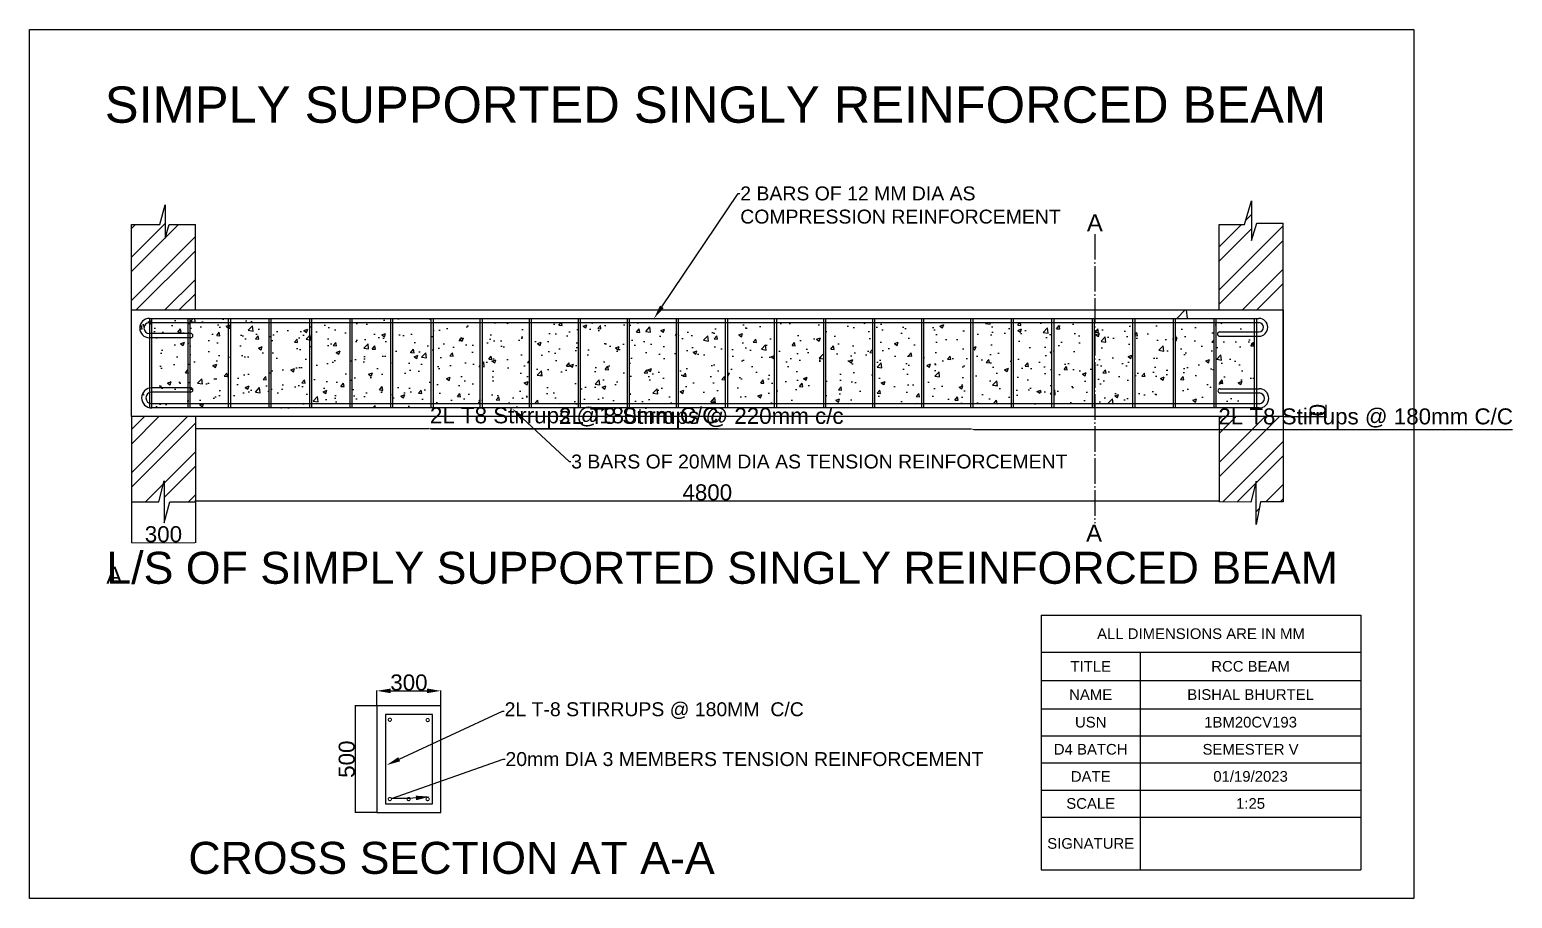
# Model space of a CAD drawing. Header units: inches. Extents: x 448145 to 618619, y -64863 to 148507.
# Drawn here: x 501320 to 508272, y 144343 to 148415 of the extents above; entities that cross this region are included whole.
import ezdxf
from ezdxf import colors
from ezdxf.entities.mleader import LeaderData, LeaderLine
from ezdxf.math import Vec2, Vec3

# ---------------------------------------------------------------- set-up
doc = ezdxf.new("R2010")
doc.units = ezdxf.units.IN
doc.header["$MEASUREMENT"] = 0
doc.linetypes.add('ACAD_ISO04W100', pattern=[30, 24, -3, 0, -3])
for name, color, linetype in [('DIM', 251, 'Continuous'), ('hatches', 100, 'Continuous'), ('lables', 4, 'Continuous'), ('PRINT', 250, 'Continuous')]:
    doc.layers.add(name, color=color, linetype=linetype)
doc.styles.add('Annotative', font='Arial.ttf', dxfattribs={"height": 75})
doc.styles.get("Standard").update_dxf_attribs({"font": 'Arial.ttf', "height": 75})
doc.dimstyles.new('ISO-25', dxfattribs={"dimtxt": 2.5, "dimasz": 2.5, "dimexe": 1.25, "dimexo": 0.625, "dimtad": 1, "dimtxsty": 'Standard', "dimcen": 2.5, "dimadec": 0, "dimazin": 0, "dimtfac": 1, "dimtmove": 0, "dimatfit": 3, "dimfxl": 0, "dimarcsym": 0})
pattern_1 = [(50, (498817.3, 142953.8), (2732.77, -239.1), [285.75, -3143.25]), (355, (498817.3, 142953.8), (-528.65, 2865.85), [228.6, -2514.6]), (100.45, (499045, 142934), (2204.1, 2626.8), [242.85, -2671.35]), (46.184, (498817.3, 143715.8), (4066.2, -630.6), [428.6, -4714.9]), (96.636, (499156, 143663.3), (3561, 3711.4), [364.3, -4007]), (351.184, (498817.3, 143716), (3561, 3711.4), [342.9, -3771.9]), (21, (499198.3, 143525.3), (2274.2, -1534), [285.75, -3143.25]), (326, (499198.3, 143525.3), (927, 2762.8), [228.6, -2514.6]), (71.45, (499387.8, 143397.5), (3201.25, 1228.84), [242.85, -2671.35]), (37.5, (498817.3, 142953.8), (46.33, 1268.33), [0, -2484.12, 0, -2552.7, 0, -2524.12]), (7.5, (498817.3, 142953.8), (1002.3, 1502.7), [0, -1455.42, 0, -2426.97, 0, -962.03]), (327.5, (497967.7, 142953.8), (2033.86, -85.93), [0, -952.5, 0, -2971.8, 0, -3943.35]), (317.5, (497586.7, 142953.8), (2221.94, 381.4), [0, -1238.25, 0, -1973.58, 0, -2800.35])]
pattern_2 = [(50, (498817.3, 142953.81), (182.1847, -15.939), [19.05, -209.55]), (355, (498817.3, 142953.81), (-35.2434, 191.057), [15.24, -167.6406]), (100.4514, (498832.48, 142952.48), (146.9412, 175.1178), [16.19, -178.0902]), (46.1842, (498817.3, 143004.6), (271.079, -42.0423), [28.575, -314.325]), (96.6356, (498839.9, 143001.1), (237.404, 247.426), [24.285, -267.136]), (351.184, (498817.3, 143004.6), (237.404, 247.426), [22.86, -251.46]), (21, (498842.7, 142991.91), (151.6144, -102.2652), [19.05, -209.55]), (326, (498842.7, 142991.91), (61.802, 184.188), [15.24, -167.64]), (71.4514, (498855.33, 142983.39), (213.4164, 81.9228), [16.19, -178.09]), (37.5, (498817.3, 142953.81), (3.0886, 84.55504), [0, -165.608, 0, -170.18, 0, -168.275]), (7.5, (498817.3, 142953.81), (66.8197, 100.1806), [0, -97.028, 0, -161.798, 0, -64.135]), (327.5, (498760.655, 142953.81), (135.5906, -5.72874), [0, -63.5, 0, -198.12, 0, -262.89]), (317.5, (498735.25, 142953.81), (148.1292, 25.4265), [0, -82.55, 0, -131.572, 0, -186.69])]

# ---------------------------------------------------------------- blocks, each defined once
blk = doc.blocks.new('*D396')
at = {"layer": 'Defpoints', "color": 0}
for p in [(503248.3, 145315.5), (502948.3, 145245.1), (503248.3, 145245.1)]:
    blk.add_point(p, dxfattribs=at)
at = {"layer": 'DIM', "color": 0, "lineweight": -2}
for p, q in [((502948.3, 145245.7), (502948.3, 145316.7)), ((503013.5, 145315.5), (503183.1, 145315.5)), ((503248.3, 145245.7), (503248.3, 145316.7))]:
    blk.add_line(p, q, dxfattribs=at)
at = {"layer": 'DIM', "color": 0}
for points in [[(503013.5, 145326.4), (503013.5, 145304.6), (502948.3, 145315.5)], [(503183.1, 145326.4), (503183.1, 145304.6), (503248.3, 145315.5)]]:
    blk.add_solid(points, dxfattribs=at)
at = {"layer": 'DIM', "color": 0, "insert": (503098.3, 145354.4), "char_height": 75, "attachment_point": 5}
blk.add_mtext('300', dxfattribs=at)
blk = doc.blocks.new('*D397')
at = {"layer": 'Defpoints', "color": 0}
for p in [(507197.2, 146601.4), (507197.2, 146601.4), (507398.5, 146601.4)]:
    blk.add_point(p, dxfattribs=at)
at = {"layer": 'DIM', "color": 0, "lineweight": -2}
for p, q in [((507398.5, 146603.9), (507398.5, 146656.6)), ((507197.9, 146601.4), (507399.8, 146601.4)), ((507197.9, 146601.4), (507399.8, 146601.4)), ((507398.5, 146598.9), (507398.5, 146596.4))]:
    blk.add_line(p, q, dxfattribs=at)
at = {"layer": 'DIM', "color": 0}
for points in [[(507398.1, 146603.9), (507399, 146603.9), (507398.5, 146601.4)], [(507398.1, 146598.9), (507399, 146598.9), (507398.5, 146601.4)]]:
    blk.add_solid(points, dxfattribs=at)
at = {"layer": 'DIM', "color": 0, "insert": (507359.6, 146631.5), "char_height": 75, "attachment_point": 5, "rotation": 90}
blk.add_mtext('0', dxfattribs=at)
blk = doc.blocks.new('*D398')
at = {"layer": 'Defpoints', "color": 0}
for p in [(501797.2, 146201.4), (502097.2, 146201.8), (502097.5, 146010.4)]:
    blk.add_point(p, dxfattribs=at)
at = {"layer": 'DIM', "color": 0, "lineweight": -2}
for p, q in [((501797.2, 146200.8), (501797.5, 146008.8)), ((502097.2, 146201.2), (502097.5, 146009.2)), ((501800, 146010), (502095, 146010.4))]:
    blk.add_line(p, q, dxfattribs=at)
at = {"layer": 'DIM', "color": 0}
for points in [[(501800, 146010.4), (501800, 146009.6), (501797.5, 146010)], [(502095, 146010.9), (502095, 146010), (502097.5, 146010.4)]]:
    blk.add_solid(points, dxfattribs=at)
at = {"layer": 'DIM', "color": 0, "insert": (501947.4, 146049.2), "char_height": 75, "attachment_point": 5, "rotation": 0.07829}
blk.add_mtext('300', dxfattribs=at)
blk = doc.blocks.new('*D399')
at = {"layer": 'Defpoints', "color": 0}
for p in [(502097.2, 146201.4), (506897.2, 146206.5), (506897.2, 146201.4)]:
    blk.add_point(p, dxfattribs=at)
at = {"layer": 'DIM', "color": 0, "lineweight": -2}
for p, q in [((502097.2, 146202), (502097.2, 146207.8)), ((502099.7, 146206.5), (506894.7, 146206.5)), ((506897.2, 146202), (506897.2, 146207.8))]:
    blk.add_line(p, q, dxfattribs=at)
at = {"layer": 'DIM', "color": 0}
for points in [[(502099.7, 146207), (502099.7, 146206.1), (502097.2, 146206.5)], [(506894.7, 146207), (506894.7, 146206.1), (506897.2, 146206.5)]]:
    blk.add_solid(points, dxfattribs=at)
at = {"layer": 'DIM', "color": 0, "insert": (504497.2, 146245.5), "char_height": 75, "attachment_point": 5}
blk.add_mtext('4800', dxfattribs=at)
blk = doc.blocks.new('*D392')
at = {"layer": 'Defpoints', "color": 0}
for p in [(502098.6, 146545.8), (503197.2, 146545.8), (503197.2, 146545.8)]:
    blk.add_point(p, dxfattribs=at)
at = {"layer": 'lables', "color": 0, "lineweight": -2}
for p, q in [((502098.6, 146546.5), (502098.6, 146547.1)), ((502101.1, 146545.8), (503194.7, 146545.8)), ((503197.2, 146546.5), (503197.2, 146547.1)), ((503197.2, 146545.8), (504546.1, 146545.8))]:
    blk.add_line(p, q, dxfattribs=at)
at = {"layer": 'lables', "color": 0}
for points in [[(502101.1, 146546.3), (502101.1, 146545.4), (502098.6, 146545.8)], [(503194.7, 146546.3), (503194.7, 146545.4), (503197.2, 146545.8)]]:
    blk.add_solid(points, dxfattribs=at)
at = {"layer": 'lables', "color": 0, "insert": (503872.9, 146595.7), "char_height": 75, "attachment_point": 5}
blk.add_mtext('2L T8 Stirrups @180mm C/C', dxfattribs=at)
blk = doc.blocks.new('*D393')
at = {"layer": 'Defpoints', "color": 0}
for p in [(503200.5, 146544.3), (505737.5, 146544.3), (505737.5, 146543.2)]:
    blk.add_point(p, dxfattribs=at)
at = {"layer": 'lables', "color": 0, "lineweight": -2}
for p, q in [((503200.5, 146543.7), (503200.5, 146542)), ((503203, 146543.2), (505735, 146543.2)), ((505737.5, 146543.7), (505737.5, 146542))]:
    blk.add_line(p, q, dxfattribs=at)
at = {"layer": 'lables', "color": 0}
for points in [[(503203, 146543.6), (503203, 146542.8), (503200.5, 146543.2)], [(505735, 146543.6), (505735, 146542.8), (505737.5, 146543.2)]]:
    blk.add_solid(points, dxfattribs=at)
at = {"layer": 'lables', "color": 0, "insert": (504469, 146593.1), "char_height": 75, "attachment_point": 5}
blk.add_mtext('2L T8 Stirrups @ 220mm c/c', dxfattribs=at)
blk = doc.blocks.new('*D394')
at = {"layer": 'Defpoints', "color": 0}
for p in [(505744.4, 146543.3), (506893.7, 146543.3), (506893.7, 146540.9)]:
    blk.add_point(p, dxfattribs=at)
at = {"layer": 'lables', "color": 0, "lineweight": -2}
for p, q in [((505744.4, 146542.7), (505744.4, 146539.7)), ((505746.9, 146540.9), (506891.2, 146540.9)), ((506893.7, 146542.7), (506893.7, 146539.7)), ((506893.7, 146540.9), (508271.7, 146540.9))]:
    blk.add_line(p, q, dxfattribs=at)
at = {"layer": 'lables', "color": 0}
for points in [[(505746.9, 146541.3), (505746.9, 146540.5), (505744.4, 146540.9)], [(506891.2, 146541.3), (506891.2, 146540.5), (506893.7, 146540.9)]]:
    blk.add_solid(points, dxfattribs=at)
at = {"layer": 'lables', "color": 0, "insert": (507584, 146590.8), "char_height": 75, "attachment_point": 5}
blk.add_mtext('2L T8 Stirrups @ 180mm C/C', dxfattribs=at)
blk = doc.blocks.new('*D400')
at = {"layer": 'Defpoints', "color": 0, "linetype": 'ByBlock'}
for p in [(502948.3, 145245.1), (502846, 144745.1), (502948.3, 144745.1)]:
    blk.add_point(p, dxfattribs=at)
at = {"layer": 'lables', "color": 0, "linetype": 'ByBlock', "lineweight": -2}
for p, q in [((502947.7, 145245.1), (502844.7, 145245.1)), ((502846, 145242.6), (502846, 144747.6)), ((502947.7, 144745.1), (502844.7, 144745.1))]:
    blk.add_line(p, q, dxfattribs=at)
at = {"layer": 'lables', "color": 0, "linetype": 'ByBlock'}
for points in [[(502845.6, 145242.6), (502846.4, 145242.6), (502846, 145245.1)], [(502845.6, 144747.6), (502846.4, 144747.6), (502846, 144745.1)]]:
    blk.add_solid(points, dxfattribs=at)
at = {"layer": 'lables', "color": 0, "linetype": 'ByBlock', "insert": (502807.1, 144995.1), "char_height": 75, "attachment_point": 5, "rotation": 90}
blk.add_mtext('500', dxfattribs=at)
blk = doc.blocks.new('*T395')
at = {"layer": 'PRINT', "color": 0, "linetype": 'ByBlock', "lineweight": -2}
for p, q in [((0, 0), (1499.2, 0)), ((0, 0), (0, -1193.8)), ((1499.2, 0), (1499.2, -1193.8)), ((0, -173.7), (1499.2, -173.7)), ((465.3, -173.7), (465.3, -1193.8)), ((0, -305.9), (1499.2, -305.9)), ((0, -438.1), (1499.2, -438.1)), ((0, -565.1), (1499.2, -565.1)), ((0, -692.2), (1499.2, -692.2)), ((0, -819.2), (1499.2, -819.2)), ((0, -946.2), (1499.2, -946.2)), ((0, -1193.8), (1499.2, -1193.8))]:
    blk.add_line(p, q, dxfattribs=at)
at = {"layer": 'PRINT', "color": 0, "char_height": 50, "attachment_point": 5}
for s, insert, width in [('{\\fArial|b0|i0|c0|p0;\\C256;ALL DIMENSIONS ARE IN MM}', (749.6, -86.9), 1499.03), ('{\\fArial|b0|i0|c0|p34;TITLE}', (232.6, -239.8), 465.134), ('{\\fArial|b0|i0|c0|p34;RCC BEAM}', (982.2, -239.8), 1033.777), ('{\\fArial|b0|i0|c0|p34;NAME}', (232.6, -372), 465.134), ('{\\fArial|b0|i0|c0|p34;BISHAL BHURTEL}', (982.2, -372), 1033.777), ('{\\fArial|b0|i0|c0|p34;1BM20CV193}', (982.2, -501.6), 1033.777), ('{\\fArial|b0|i0|c0|p34;SEMESTER V}', (982.2, -628.7), 1033.777), ('{\\fArial|b0|i0|c0|p34;01/19/2023}', (982.2, -755.7), 1033.777), ('{\\fArial|b0|i0|c0|p34;1:25}', (982.2, -882.7), 1033.777)]:
    blk.add_mtext(s, dxfattribs=dict(at, insert=insert, width=width))
at = {"layer": 'PRINT', "color": 0, "char_height": 50, "width": 465.134, "attachment_point": 5, "style": 'Annotative'}
for s, insert in [('USN', (232.6, -501.6)), ('D4 BATCH', (232.6, -628.7)), ('DATE', (232.6, -755.7)), ('SCALE', (232.6, -882.7)), ('SIGNATURE', (232.6, -1070))]:
    blk.add_mtext(s, dxfattribs=dict(at, insert=insert))

msp = doc.modelspace()

# ---------------------------------------------------------------- hatches: boundary and pattern name
at = {"layer": 'hatches'}
h = msp.add_hatch(dxfattribs=at)
h.set_pattern_fill('ANSI32', color=256, scale=15)
h.set_pattern_definition([(45, (498817.3, 142953.81), (-101.0279, 101.0279), []), (45, (498884.65, 142953.81), (-101.0279, 101.0279), [])])
h.paths.add_polyline_path([(502097.236, 147502.102), (501974.5, 147502.102), (501955.366, 147436.87), (501955.366, 147594.326), (501930.994, 147501.394), (501797.236, 147501.394), (501797.236, 147101.394), (502097.236, 147101.394)])
h.paths.add_polyline_path([(502097.236, 146601.394), (501797.236, 146601.394), (501797.236, 146201.394), (501925.451, 146201.394), (501950.962, 146300.125), (501950.962, 146102.605), (501977.319, 146201.804), (502097.236, 146201.804)])
h.paths.add_polyline_path([(507197.236, 147507.958), (507074.143, 147507.958), (507049.148, 147427.154), (507049.148, 147612.269), (507015.331, 147501.394), (506897.236, 147501.394), (506897.236, 147101.394), (507197.236, 147101.394)])
h.paths.add_polyline_path([(507197.236, 146601.394), (506897.236, 146601.394), (506897.236, 146201.394), (507045.596, 146200.264), (507070.084, 146299.081), (507070.084, 146094.859), (507090.804, 146201.394), (507197.236, 146201.394)])
h = msp.add_hatch(dxfattribs=at)
h.set_pattern_fill('AR-CONC', color=256, scale=15)
h.set_pattern_definition(pattern_1)
h.paths.add_polyline_path([(507197.236, 147101.394), (501797.236, 147101.394), (501797.236, 146601.394), (507197.236, 146601.394)])
h.paths.add_polyline_path([(501881.497, 146970.813, -1), (501881.497, 147061.394), (507083.622, 147061.394, -1), (507083.622, 146977.942), (507071.497, 146977.942), (507071.497, 146731.967), (507084.181, 146731.967, -1), (507084.181, 146641.394), (501892.591, 146641.394, -0.8880705), (501881.497, 146734.631)], flags=16)
h.paths.add_polyline_path([(501891.497, 146990.813), (501881.497, 146990.813, -1), (501881.497, 147041.394), (507083.622, 147041.394, -1), (507083.622, 146997.942), (507061.497, 146997.942), (507061.497, 146711.967), (507084.181, 146711.967, -1), (507084.181, 146661.394), (501892.591, 146661.394, -0.98014722), (501891.497, 146715.929)], flags=0)
h.paths.add_polyline_path([(502061.497, 146970.813), (502071.497, 146970.813), (502071.497, 146735.951), (502075.636, 146735.951, -1), (502075.636, 146715.951), (502071.497, 146715.951), (502071.497, 146661.394), (502061.497, 146661.394)], flags=0)
h = msp.add_hatch(dxfattribs=at)
h.set_pattern_fill('AR-CONC', color=256, scale=15)
h.set_pattern_definition(pattern_1)
h.paths.add_polyline_path([(507197.236, 147101.394), (501797.236, 147101.394), (501797.236, 146601.394), (507197.236, 146601.394)])
h.paths.add_polyline_path([(501881.497, 146970.813, -1), (501881.497, 147061.394), (507083.622, 147061.394, -1), (507083.622, 146977.942), (507071.497, 146977.942), (507071.497, 146731.967), (507084.181, 146731.967, -1), (507084.181, 146641.394), (501892.591, 146641.394, -0.8880705), (501881.497, 146734.631)], flags=16)
h.paths.add_polyline_path([(501891.497, 146990.813), (501881.497, 146990.813, -1), (501881.497, 147041.394), (507083.622, 147041.394, -1), (507083.622, 146997.942), (507061.497, 146997.942), (507061.497, 146711.967), (507084.181, 146711.967, -1), (507084.181, 146661.394), (501892.591, 146661.394, -0.98014722), (501891.497, 146715.929)], flags=0)
h.paths.add_polyline_path([(502071.497, 146970.813), (502071.497, 146735.951), (502075.636, 146735.951, -1), (502075.636, 146715.951), (502071.497, 146715.951), (502071.497, 146661.394), (502061.497, 146661.394), (502061.497, 146970.813)], flags=0)
h.paths.add_polyline_path([(507061.497, 147041.394), (506881.497, 147041.394), (506881.497, 146661.394), (507061.497, 146661.394), (507061.497, 146711.967), (506901.246, 146711.967, -1), (506901.246, 146731.967), (507061.497, 146731.967), (507061.497, 146977.942), (506899.09, 146977.942, -1), (506899.09, 146997.942), (507061.497, 146997.942)], flags=0)
h = msp.add_hatch(dxfattribs=at)
h.set_pattern_fill('AR-CONC', color=256)
h.set_pattern_definition(pattern_2)
h.paths.add_polyline_path([(502061.497, 146970.813), (501891.497, 146970.813), (501891.497, 146735.951), (502061.497, 146735.951)], flags=16)
h.paths.add_polyline_path([(502251.497, 147041.394), (502071.497, 147041.394), (502071.497, 146990.813), (502075.636, 146990.813, -1), (502075.636, 146970.813), (502071.497, 146970.813), (502071.497, 146735.951), (502075.636, 146735.951, -1), (502075.636, 146715.951), (502071.497, 146715.951), (502071.497, 146661.394), (502075.636, 146661.394), (502251.497, 146661.394)], flags=16)
h.paths.add_polyline_path([(502441.497, 147041.394), (502261.497, 147041.394), (502261.497, 146661.394), (502441.497, 146661.394)], flags=16)
h.paths.add_polyline_path([(502631.497, 147041.394), (502451.497, 147041.394), (502451.497, 146661.394), (502631.497, 146661.394)], flags=16)
h.paths.add_polyline_path([(502821.497, 147041.394), (502641.497, 147041.394), (502641.497, 146661.394), (502821.497, 146661.394)], flags=16)
h.paths.add_polyline_path([(503011.497, 147041.394), (502831.497, 147041.394), (502831.497, 146661.394), (503011.497, 146661.394)], flags=16)
h.paths.add_polyline_path([(503201.497, 147041.394), (503021.497, 147041.394), (503021.497, 146661.394), (503201.497, 146661.394)], flags=16)
h.paths.add_polyline_path([(503431.497, 147041.394), (503211.497, 147041.394), (503211.497, 146661.394), (503431.497, 146661.394)])
h.paths.add_polyline_path([(503661.497, 147041.394), (503441.497, 147041.394), (503441.497, 146661.394), (503661.497, 146661.394)])
h.paths.add_polyline_path([(503891.497, 147041.394), (503671.497, 147041.394), (503671.497, 146661.394), (503891.497, 146661.394)])
h.paths.add_polyline_path([(504121.497, 147041.394), (503901.497, 147041.394), (503901.497, 146661.394), (504121.497, 146661.394)])
h.paths.add_polyline_path([(502061.497, 147041.394), (501891.497, 147041.394), (501891.497, 146990.813), (502061.497, 146990.813)], flags=16)
h.paths.add_polyline_path([(501891.497, 146970.813), (501881.497, 146970.813, -1), (501881.497, 147061.394), (503211.497, 147061.394), (503211.497, 146641.394), (501892.591, 146641.394, -0.98849944), (501891.497, 146735.938)])
h = msp.add_hatch(dxfattribs=at)
h.set_pattern_fill('AR-CONC', color=256)
h.set_pattern_definition(pattern_2)
h.paths.add_polyline_path([(502061.497, 146970.813), (501891.497, 146970.813), (501891.497, 146735.951), (502061.497, 146735.951)])
h.paths.add_polyline_path([(502251.497, 147041.394), (502071.497, 147041.394), (502071.497, 146990.813), (502075.636, 146990.813, -1), (502075.636, 146970.813), (502071.497, 146970.813), (502071.497, 146735.951), (502075.636, 146735.951, -1), (502075.636, 146715.951), (502071.497, 146715.951), (502071.497, 146661.394), (502075.636, 146661.394), (502251.497, 146661.394)])
h.paths.add_polyline_path([(502441.497, 147041.394), (502261.497, 147041.394), (502261.497, 146661.394), (502441.497, 146661.394)])
h.paths.add_polyline_path([(502631.497, 147041.394), (502451.497, 147041.394), (502451.497, 146661.394), (502631.497, 146661.394)])
h.paths.add_polyline_path([(502821.497, 147041.394), (502641.497, 147041.394), (502641.497, 146661.394), (502821.497, 146661.394)])
h.paths.add_polyline_path([(503011.497, 147041.394), (502831.497, 147041.394), (502831.497, 146661.394), (503011.497, 146661.394)])
h.paths.add_polyline_path([(503201.497, 147041.394), (503021.497, 147041.394), (503021.497, 146661.394), (503201.497, 146661.394)])
h.paths.add_polyline_path([(502061.497, 147041.394), (501891.497, 147041.394), (501891.497, 146990.813), (502061.497, 146990.813)])
h = msp.add_hatch(dxfattribs=at)
h.set_pattern_fill('AR-CONC', color=256)
h.set_pattern_definition(pattern_2)
h.paths.add_polyline_path([(504581.497, 147041.394), (504361.497, 147041.394), (504361.497, 146661.394), (504581.497, 146661.394)])
h.paths.add_polyline_path([(504351.497, 147041.394), (504131.497, 147041.394), (504131.497, 146661.394), (504351.497, 146661.394)])
h.paths.add_polyline_path([(504811.497, 147041.394), (504591.497, 147041.394), (504591.497, 146661.394), (504811.497, 146661.394)])
h.paths.add_polyline_path([(505041.497, 147041.394), (504821.497, 147041.394), (504821.497, 146661.394), (505041.497, 146661.394)])
h.paths.add_polyline_path([(505271.497, 147041.394), (505051.497, 147041.394), (505051.497, 146661.394), (505271.497, 146661.394)])
h.paths.add_polyline_path([(505501.497, 147041.394), (505281.497, 147041.394), (505281.497, 146661.394), (505501.497, 146661.394)])
h.paths.add_polyline_path([(505731.497, 147041.394), (505511.497, 147041.394), (505511.497, 146661.394), (505731.497, 146661.394)])
h.paths.add_polyline_path([(506871.497, 147041.394), (506691.497, 147041.394), (506691.497, 146661.394), (506871.497, 146661.394)])
h.paths.add_polyline_path([(507061.497, 146977.942), (506899.09, 146977.942, -1), (506899.09, 146997.942), (507061.497, 146997.942), (507061.497, 147041.394), (506881.497, 147041.394), (506881.497, 146661.394), (507061.497, 146661.394), (507061.497, 146711.967), (506901.246, 146711.967, -1), (506901.246, 146731.967), (507061.497, 146731.967)])
h.paths.add_polyline_path([(506681.497, 147041.394), (506501.497, 147041.394), (506501.497, 146661.394), (506681.497, 146661.394)])
h.paths.add_polyline_path([(506491.497, 147041.394), (506311.497, 147041.394), (506311.497, 146661.394), (506491.497, 146661.394)])
h.paths.add_polyline_path([(506301.497, 147041.394), (506121.497, 147041.394), (506121.497, 146661.394), (506301.497, 146661.394)])
h.paths.add_polyline_path([(506111.497, 147041.394), (505931.497, 147041.394), (505931.497, 146661.394), (506111.497, 146661.394)])
h.paths.add_polyline_path([(505921.497, 147041.394), (505741.497, 147041.394), (505741.497, 146661.394), (505921.497, 146661.394)])

# ---------------------------------------------------------------- linework, layer by layer
for p, q in [((501930.994, 147501.394), (501955.366, 147594.326)), ((501955.366, 147594.326), (501955.366, 147436.87)), ((507015.331, 147501.394), (507049.148, 147612.269)), ((507049.148, 147612.269), (507049.148, 147427.154)), ((501797.236, 147101.394), (501797.236, 147501.394)), ((501797.236, 147501.394), (501930.994, 147501.394)), ((501955.366, 147436.87), (501974.5, 147502.102)), ((501974.5, 147502.102), (502097.236, 147502.102)), ((502097.236, 147101.394), (502097.236, 147501.394)), ((506897.236, 147101.394), (506897.236, 147501.394)), ((506897.236, 147501.394), (507015.331, 147501.394)), ((507049.148, 147427.154), (507074.143, 147507.958)), ((507074.143, 147507.958), (507197.236, 147507.958)), ((507197.236, 146601.394), (507197.236, 147507.958)), ((501881.497, 147061.394), (507083.622, 147061.394)), ((501881.497, 147061.394), (501881.497, 146642.714)), ((501881.497, 147041.394), (507083.622, 147041.394)), ((501891.497, 147061.394), (501891.497, 146642.714)), ((502061.497, 147061.394), (502061.497, 146642.714)), ((502071.497, 147061.394), (502071.497, 146642.714)), ((502251.497, 147061.394), (502251.497, 146642.714)), ((502261.497, 147061.394), (502261.497, 146642.714)), ((502441.497, 147061.394), (502441.497, 146642.714)), ((502451.497, 147061.394), (502451.497, 146642.714)), ((502631.497, 147061.394), (502631.497, 146642.714)), ((502641.497, 147061.394), (502641.497, 146642.714)), ((502821.497, 147061.394), (502821.497, 146642.714)), ((502831.497, 147061.394), (502831.497, 146642.714)), ((503011.497, 147061.394), (503011.497, 146642.714)), ((503021.497, 147061.394), (503021.497, 146642.714)), ((503201.497, 147061.394), (503201.497, 146642.714)), ((503211.497, 147061.394), (503211.497, 146642.714)), ((503431.497, 147061.394), (503431.497, 146642.714)), ((503441.497, 147061.394), (503441.497, 146642.714)), ((503661.497, 147061.394), (503661.497, 146642.714)), ((503671.497, 147061.394), (503671.497, 146642.714)), ((503891.497, 147061.394), (503891.497, 146642.714)), ((503901.497, 147061.394), (503901.497, 146642.714)), ((504121.497, 147061.394), (504121.497, 146642.714)), ((504131.497, 147061.394), (504131.497, 146642.714)), ((504351.497, 147061.394), (504351.497, 146642.714)), ((504361.497, 147061.394), (504361.497, 146642.714)), ((504581.497, 147061.394), (504581.497, 146642.714)), ((504591.497, 147061.394), (504591.497, 146642.714)), ((504811.497, 147061.394), (504811.497, 146642.714)), ((504821.497, 147061.394), (504821.497, 146642.714)), ((505041.497, 147061.394), (505041.497, 146642.714)), ((505051.497, 147061.394), (505051.497, 146642.714)), ((505271.497, 147061.394), (505271.497, 146642.714)), ((505281.497, 147061.394), (505281.497, 146642.714)), ((505501.497, 147061.394), (505501.497, 146642.714)), ((505511.497, 147061.394), (505511.497, 146642.714)), ((505731.497, 147061.394), (505731.497, 146642.714)), ((505741.497, 147061.394), (505741.497, 146642.714)), ((505921.497, 147061.394), (505921.497, 146642.714)), ((505931.497, 147061.394), (505931.497, 146642.714)), ((506111.497, 147061.394), (506111.497, 146642.714)), ((506121.497, 147061.394), (506121.497, 146642.714)), ((506301.497, 147061.394), (506301.497, 146642.714)), ((506311.497, 147061.394), (506311.497, 146642.714)), ((506491.497, 147061.394), (506491.497, 146642.714)), ((506501.497, 147061.394), (506501.497, 146642.714)), ((506681.497, 147061.394), (506681.497, 146642.714)), ((506691.497, 147061.394), (506691.497, 146642.714)), ((506871.497, 147061.394), (506871.497, 146642.714)), ((506881.497, 147061.394), (506881.497, 146642.714)), ((507061.497, 147061.394), (507061.497, 146642.714)), ((507071.497, 147061.394), (507071.497, 146642.714)), ((502075.636, 146990.813), (501881.497, 146990.813)), ((502075.636, 146970.813), (501881.497, 146970.813)), ((506899.09, 146997.942), (507083.622, 146997.942)), ((506899.09, 146977.942), (507083.622, 146977.942)), ((502075.636, 146735.951), (501892.591, 146735.951)), ((502075.636, 146715.951), (501892.591, 146715.951)), ((502075.636, 146715.951), (501892.591, 146715.951)), ((506901.246, 146731.967), (507084.181, 146731.967)), ((506901.246, 146711.967), (507084.181, 146711.967)), ((507084.181, 146661.394), (501892.591, 146661.394)), ((502075.636, 146661.394), (501892.591, 146661.394)), ((507084.181, 146641.394), (501892.591, 146641.394)), ((501797.236, 146601.394), (501797.236, 146201.394)), ((502097.236, 146601.394), (502097.236, 146201.394)), ((506897.236, 146601.394), (506897.236, 146201.394)), ((507197.236, 146601.394), (507197.236, 146201.394)), ((501925.451, 146201.394), (501950.962, 146300.125)), ((501950.962, 146300.125), (501950.962, 146102.605)), ((507070.084, 146299.081), (507045.596, 146200.264)), ((507070.084, 146094.859), (507070.084, 146299.081)), ((501797.236, 146201.394), (501925.451, 146201.394)), ((501950.962, 146102.605), (501977.319, 146201.804)), ((501977.319, 146201.804), (502097.236, 146201.804)), ((507045.596, 146200.264), (506897.236, 146201.394)), ((507090.804, 146201.394), (507070.084, 146094.859)), ((507197.236, 146201.394), (507090.804, 146201.394))]:
    msp.add_line(p, q)
for points in [[(501797.236, 147101.394), (507197.236, 147101.394), (507197.236, 146601.394), (501797.236, 146601.394)], [(503248.292, 145245.108), (502948.292, 145245.108), (502948.292, 144745.108), (503248.292, 144745.108)], [(503208.292, 145205.108), (502988.292, 145205.108), (502988.292, 144785.108), (503208.292, 144785.108)]]:
    msp.add_lwpolyline(points, close=True)
at = {"const_width": 5}
for points in [[(503001.375, 145180.044, 1), (503016.375, 145180.044, 1)], [(503178.955, 145178.546, 1), (503193.955, 145178.546, 1)], [(503001.375, 144808.125, 1), (503016.375, 144808.125, 1)], [(503089.55, 144808.125, 1), (503104.55, 144808.125, 1)], [(503178.528, 144808.125, 1), (503193.528, 144808.125, 1)]]:
    msp.add_lwpolyline(points, format="xyb", close=True, dxfattribs=at)
for centre, radius, start, end in [((501881.497, 147016.103), 45.291, 90, 270), ((501881.497, 147016.103), 25.291, 90, 270), ((507083.622, 147019.668), 41.726, 270, 90), ((507083.622, 147019.668), 21.726, 270, 90), ((502075.636, 146980.813), 10, 270, 90), ((506899.09, 146987.942), 10, 90, 270), ((501892.591, 146688.672), 47.279, 90, 270), ((501892.591, 146688.672), 27.279, 90, 270), ((502075.636, 146725.951), 10, 270, 90), ((506901.246, 146721.967), 10, 90, 270), ((507084.181, 146686.68), 45.286, 270, 90), ((507084.181, 146686.68), 25.286, 270, 90)]:
    msp.add_arc(centre, radius, start, end)
at = {"layer": 'lables', "linetype": 'ACAD_ISO04W100', "ltscale": 5}
msp.add_line((506313.66, 147457.016), (506313.66, 146101.859), dxfattribs=at)
at = {"layer": 'lables', "linetype": 'ByBlock'}
msp.add_lwpolyline([(501320.195, 148414.896), (507809.892, 148414.896), (507809.892, 144342.858), (501320.195, 144342.858)], close=True, dxfattribs=at)

# ---------------------------------------------------------------- block references
msp.add_blockref('*T395', (506062.23, 145669.91))

# ---------------------------------------------------------------- texts
at = {"layer": 'lables'}
for s, p in [('L/S OF SIMPLY SUPPORTED SINGLY REINFORCED BEAM', (501679.674, 145817.334)), ('CROSS SECTION AT A-A', (502064.148, 144457.673))]:
    msp.add_text(s, height=150, dxfattribs=at).set_placement(p)
at = {"layer": 'lables', "insert": (501672.423, 148148.464), "char_height": 170, "attachment_point": 1}
msp.add_mtext_dynamic_manual_height_columns('SIMPLY SUPPORTED SINGLY REINFORCED BEAM', width=5851.87506, gutter_width=12.5, heights=[0], dxfattribs=at)
at = {"layer": 'lables', "linetype": 'ByBlock', "char_height": 80, "attachment_point": 1}
for insert in [(506277.027, 147549.671), (506273.285, 146095.036), (501679.674, 145897.334)]:
    msp.add_mtext_dynamic_manual_height_columns('A', width=338.35176, gutter_width=400, heights=[0], dxfattribs=dict(at, insert=insert))

# ---------------------------------------------------------------- dimensions: what is measured, and where the dimension line sits
at = {"layer": 'DIM'}
dim = msp.add_linear_dim(base=(507398.53620612, 146601.393833112), p1=(507197.23576534, 146601.393833112), p2=(507197.23576534, 146601.393833112), angle=90, dimstyle='ISO-25', dxfattribs=at)
dim.commit()
dim.dimension.update_dxf_attribs({"geometry": '*D397', "text_midpoint": (507359.618232041, 146631.47313052)})
dim = msp.add_linear_dim(base=(506897.236, 146206.54), p1=(502097.236, 146201.394), p2=(506897.236, 146201.394), dimstyle='ISO-25', dxfattribs=at)
dim.commit()
dim.dimension.update_dxf_attribs({"geometry": '*D399', "text_midpoint": (504497.236, 146245.458)})
dim = msp.add_aligned_dim(p1=(501797.236, 146201.394), p2=(502097.236, 146201.804), distance=-191.366, dimstyle='ISO-25', dxfattribs=at)
dim.commit()
dim.dimension.update_dxf_attribs({"geometry": '*D398', "text_midpoint": (501947.444, 146049.177)})
dim = msp.add_linear_dim(base=(503248.292, 145315.498), p1=(502948.292, 145245.108), p2=(503248.292, 145245.108), dimstyle='ISO-25', override={"dimtxt": 65.18, "dimasz": 65.18}, dxfattribs=at)
dim.commit()
dim.dimension.update_dxf_attribs({"geometry": '*D396', "text_midpoint": (503098.292, 145354.442)})
at = {"layer": 'lables'}
for base, p1, p2, text, picture, middle in [((503197.168, 146545.834), (502098.605, 146545.834), (503197.168, 146545.834), '2L T8 Stirrups @180mm C/C', '*D392', (503872.888, 146595.675)), ((505737.484, 146543.225), (503200.522, 146544.342), (505737.484, 146544.342), '2L T8 Stirrups @ 220mm c/c', '*D393', (504469.003, 146593.065)), ((506893.679, 146540.911), (505744.358, 146543.334), (506893.679, 146543.334), '2L T8 Stirrups @ 180mm C/C', '*D394', (507583.955, 146590.751))]:
    dim = msp.add_linear_dim(base=base, p1=p1, p2=p2, text=text, dimstyle='ISO-25', override={"dimtxt": 30}, dxfattribs=at)
    dim.commit()
    dim.dimension.update_dxf_attribs({"geometry": picture, "text_midpoint": middle})
at = {"layer": 'lables', "linetype": 'ByBlock'}
dim = msp.add_linear_dim(base=(502845.97, 144745.108), p1=(502948.292, 145245.108), p2=(502948.292, 144745.108), angle=90, dimstyle='ISO-25', dxfattribs=at)
dim.commit()
dim.dimension.update_dxf_attribs({"geometry": '*D400', "text_midpoint": (502807.052, 144995.108)})

# ---------------------------------------------------------------- leaders
at = {"layer": 'lables'}
ml = msp.add_multileader_mtext('Standard', dxfattribs=at)
ml.set_content('2 BARS OF 12 MM DIA AS COMPRESSION REINFORCEMENT', color=256)
ml.set_leader_properties()
ml.build(insert=Vec2(0, 0))
ml.multileader.update_dxf_attribs({"arrow_head_size": 65.18})
ctx = ml.context
ctx.base_point, ctx.char_height, ctx.arrow_head_size, ctx.plane_origin = Vec3(504649.829, 147646.713), 65.18, 65.18, Vec3(504247.874, 147061.558)
notes = []
notes.append((ctx, [(0, (1, 1, 0), (504641.829, 147646.713), (1, 0), 8, [(0, [(504247.874, 147061.558)], 0, [])])]))
ctx.mtext.insert, ctx.mtext.width, ctx.mtext.flow_direction = Vec3(504651.829, 147679.881), 1500.52625, 5
ml = msp.add_multileader_mtext('Standard', dxfattribs=at)
ml.set_content('3 BARS OF 20MM DIA AS TENSION REINFORCEMENT', color=256)
ml.set_leader_properties()
ml.build(insert=Vec2(0, 0))
ml.multileader.update_dxf_attribs({"arrow_head_size": 65.18})
ctx = ml.context
ctx.base_point, ctx.char_height, ctx.arrow_head_size, ctx.plane_origin = Vec3(503857.151, 146389.891), 65.18, 65.18, Vec3(503582.98, 146638.319)
notes.append((ctx, [(0, (1, 1, 0), (503849.151, 146389.891), (1, 0), 8, [(0, [(503582.98, 146638.319)], 0, [])])]))
ctx.mtext.insert, ctx.mtext.width, ctx.mtext.flow_direction = Vec3(503859.151, 146423.059), 2381.92418, 5
ml = msp.add_multileader_mtext('Standard', dxfattribs=at)
ml.set_content('2L T-8 STIRRUPS @ 180MM  C/C', color=256)
ml.set_leader_properties()
ml.build(insert=Vec2(0, 0))
ml.multileader.update_dxf_attribs({"arrow_head_size": 65.18})
ctx = ml.context
ctx.base_point, ctx.char_height, ctx.arrow_head_size, ctx.plane_origin = Vec3(503545.052, 145219.694), 65.18, 65.18, Vec3(502993.793, 144967.41)
notes.append((ctx, [(0, (1, 1, 0), (503537.052, 145219.694), (1, 0), 8, [(0, [(502993.793, 144967.41)], 0, [])])]))
ctx.mtext.insert, ctx.mtext.flow_direction = Vec3(503547.052, 145261.866), 5
ml = msp.add_multileader_mtext('Standard', dxfattribs=at)
ml.set_content('20mm DIA 3 MEMBERS TENSION REINFORCEMENT', color=256)
ml.set_leader_properties()
ml.build(insert=Vec2(0, 0))
ml.multileader.update_dxf_attribs({"arrow_head_size": 65.18})
ctx = ml.context
ctx.base_point, ctx.char_height, ctx.arrow_head_size, ctx.plane_origin = Vec3(503548.931, 144995.128), 65.18, 65.18, Vec3(503196.331, 144819.36)
notes.append((ctx, [(0, (1, 1, 0), (503540.931, 144995.128), (1, 0), 8, [(2, [(503196.331, 144819.36), (503103.961, 144811.036), (503015.951, 144810.612)], 0, [])])]))
ctx.mtext.insert, ctx.mtext.flow_direction = Vec3(503550.931, 145028.296), 5
for ctx, leaders in notes:
    for number, flags, end, landing, length, lines in leaders:
        leader = LeaderData()
        leader.index, (leader.has_last_leader_line, leader.has_dogleg_vector, leader.attachment_direction) = number, flags
        leader.last_leader_point, leader.dogleg_vector, leader.dogleg_length = Vec3(end), Vec3(landing), length
        for number, points, colour, breaks in lines:
            line = LeaderLine()
            line.index, line.vertices, line.color, line.breaks = number, Vec3.list(points), colors.encode_raw_color(colour), breaks
            leader.lines.append(line)
        ctx.leaders.append(leader)

doc.saveas('drawing.dxf')
